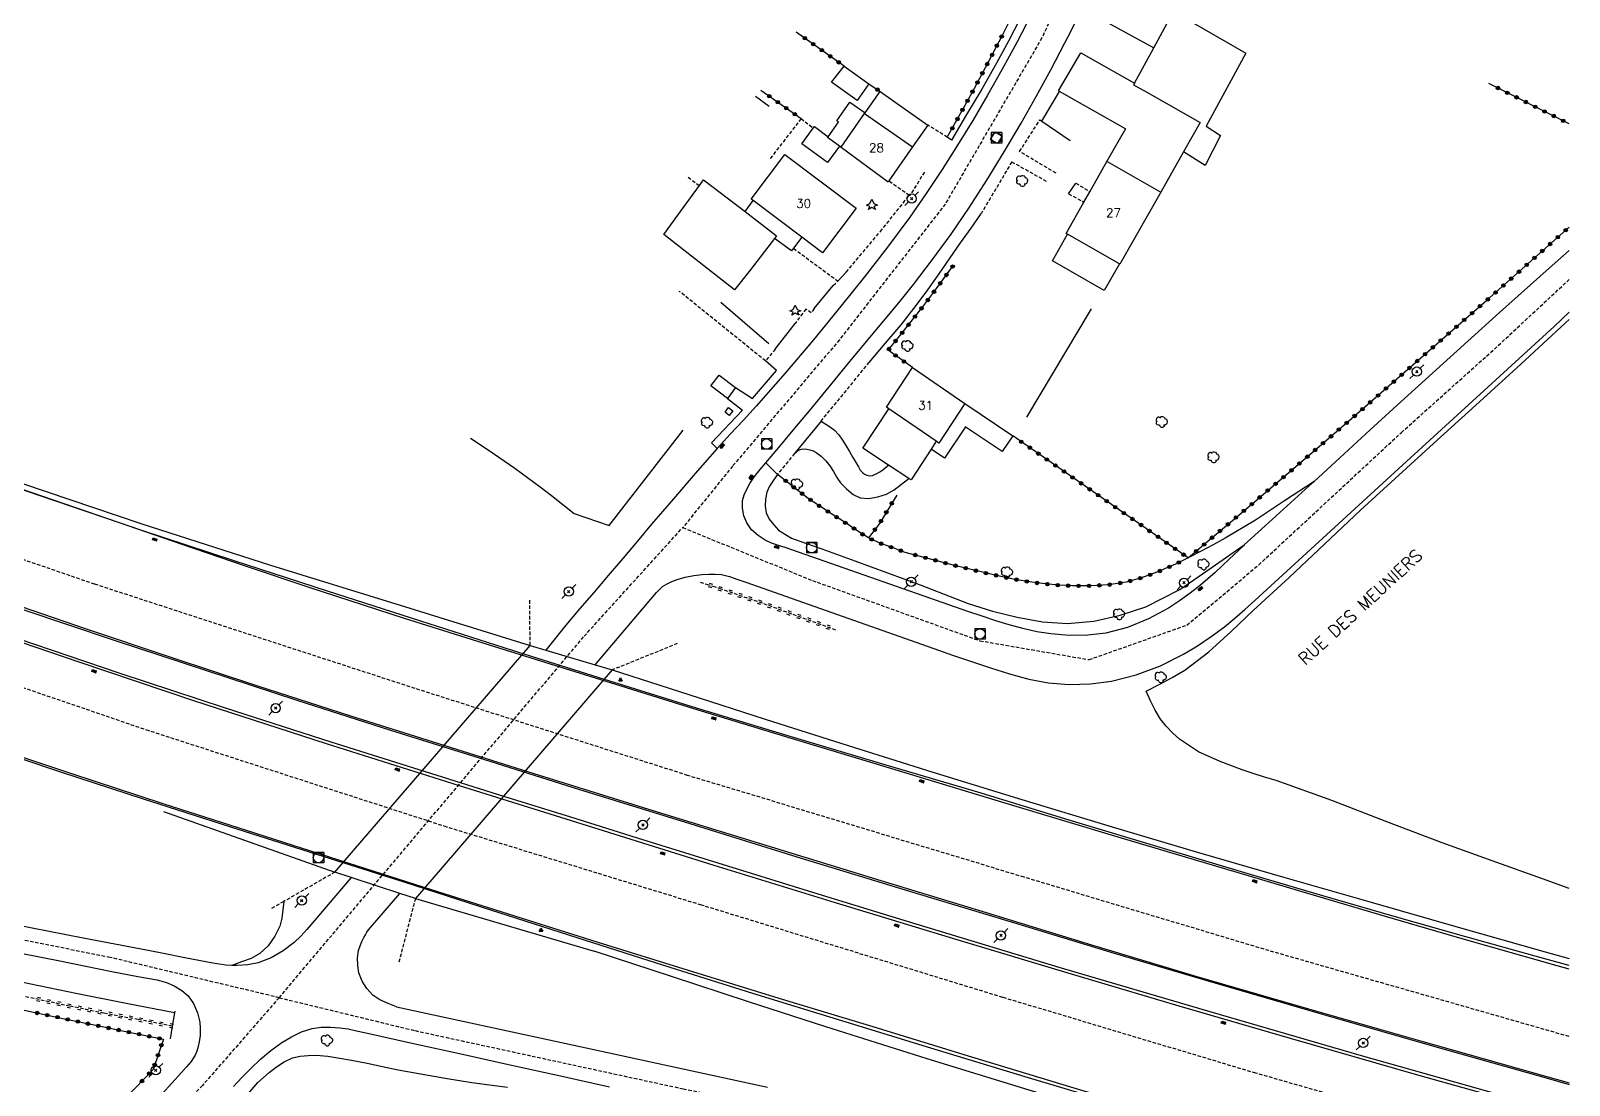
# Model space of a CAD drawing. Header units: millimetres. Extents: x 194000 to 195000, y 155999 to 157001.
# Drawn here: x 194778.4 to 195000, y 156692.3 to 156844.1 of the extents above; entities that cross this region are included whole.
import ezdxf
from ezdxf.enums import TextEntityAlignment as Align

# ---------------------------------------------------------------- set-up
doc = ezdxf.new("R2010")
doc.units = ezdxf.units.MM
doc.linetypes.add('DASHED', pattern=[0.75, 0.5, -0.25])
doc.layers.get('0').update_dxf_attribs({"linetype": 'CONTINUOUS'})
for name, color, linetype in [('W0001', 6, 'DASHED'), ('W0008', 7, 'CONTINUOUS'), ('W0010', 4, 'CONTINUOUS'), ('W0014', 7, 'CONTINUOUS'), ('W0017', 7, 'CONTINUOUS'), ('W0101', 7, 'CONTINUOUS'), ('W0104', 1, 'CONTINUOUS'), ('W0105', 7, 'CONTINUOUS'), ('W0112', 1, 'DASHED'), ('W0120', 7, 'CONTINUOUS'), ('W0211', 2, 'CONTINUOUS'), ('W0214', 2, 'CONTINUOUS'), ('W0220', 5, 'DASHED'), ('W0300', 7, 'CONTINUOUS'), ('W0303', 7, 'CONTINUOUS'), ('W0322', 7, 'CONTINUOUS'), ('W0323', 7, 'CONTINUOUS'), ('W0324', 4, 'CONTINUOUS'), ('W0330', 7, 'CONTINUOUS'), ('W0333', 7, 'CONTINUOUS'), ('W0401', 7, 'CONTINUOUS'), ('W0420', 7, 'CONTINUOUS'), ('W0473', 7, 'CONTINUOUS'), ('W0850', 7, 'CONTINUOUS'), ('W0989', 7, 'CONTINUOUS'), ('W0991', 7, 'CONTINUOUS')]:
    doc.layers.add(name, color=color, linetype=linetype)
doc.styles.get("Standard").update_dxf_attribs({"font": 'romans.shx', "width": 0.85})

# ---------------------------------------------------------------- blocks, each defined once
blk = doc.blocks.new('T473')
for p, q in [((-0.166667, 0.166667), (0.166667, -0.166667)), ((-0.166667, -0.166667), (0.166667, 0.166667)), ((0.500001, 0.500001), (1.000002, 1.000002)), ((-1.000002, -1.000002), (-0.500001, -0.500001))]:
    blk.add_line(p, q)
blk.add_ellipse((0, 0), major_axis=(0.471405, 0.471405), ratio=1, start_param=5.4977871438, end_param=11.780972451)
blk = doc.blocks.new('T420')
for p, q in [((0.75, 0.75), (-0.75, 0.75)), ((-0.75, 0.75), (-0.75, -0.75)), ((0.75, 0.75), (0.75, -0.75)), ((0.75, -0.75), (-0.75, -0.75))]:
    blk.add_line(p, q)
blk.add_ellipse((0, 0), major_axis=(-0.53, 0.53), ratio=1, start_param=3.926991, end_param=10.210176)
blk = doc.blocks.new('T300')
for p, q in [((-0.8, 0.51), (-0.86, 0.34)), ((-0.86, 0.34), (-0.86, 0.17)), ((-0.86, 0.17), (-0.74, 0.06)), ((-0.69, 0.63), (-0.8, 0.51)), ((-0.8, -0.06), (-0.74, 0.06)), ((-0.74, 0.06), (-0.69, 0.11)), ((-0.57, 0.69), (-0.69, 0.63)), ((-0.46, 0.69), (-0.57, 0.69)), ((-0.29, 0.63), (-0.46, 0.69)), ((-0.29, 0.63), (-0.17, 0.74)), ((-0.23, 0.57), (-0.29, 0.63)), ((-0.17, 0.74), (-0.06, 0.8)), ((-0.06, 0.8), (0.06, 0.8)), ((0.06, 0.8), (0.23, 0.74)), ((0.23, 0.74), (0.34, 0.63)), ((0.34, 0.63), (0.4, 0.51)), ((0.46, 0.46), (0.34, 0.46)), ((0.4, 0.51), (0.4, 0.46)), ((0.57, 0.4), (0.46, 0.46)), ((0.57, 0.4), (0.69, 0.29)), ((0.69, 0.29), (0.74, 0.17)), ((0.74, 0.06), (0.69, -0.17)), ((0.74, 0.17), (0.74, 0.06)), ((-0.8, -0.17), (-0.8, -0.06)), ((-0.8, -0.23), (-0.8, -0.17)), ((-0.74, -0.34), (-0.8, -0.23)), ((-0.69, -0.4), (-0.74, -0.34)), ((-0.51, -0.46), (-0.69, -0.4)), ((-0.4, -0.46), (-0.51, -0.46)), ((-0.4, -0.46), (-0.34, -0.46)), ((-0.34, -0.46), (-0.34, -0.4)), ((-0.34, -0.51), (-0.34, -0.46)), ((-0.29, -0.63), (-0.34, -0.51)), ((-0.17, -0.74), (-0.29, -0.63)), ((-0.06, -0.8), (-0.17, -0.74)), ((0.06, -0.8), (-0.06, -0.8)), ((0.17, -0.74), (0.06, -0.8)), ((0.23, -0.69), (0.17, -0.74)), ((0.29, -0.46), (0.23, -0.46)), ((0.29, -0.63), (0.23, -0.69)), ((0.46, -0.4), (0.29, -0.46)), ((0.34, -0.51), (0.29, -0.63)), ((0.34, -0.51), (0.34, -0.46)), ((0.57, -0.34), (0.46, -0.4)), ((0.63, -0.29), (0.57, -0.34)), ((0.69, -0.17), (0.63, -0.29))]:
    blk.add_line(p, q)
blk = doc.blocks.new('T850')
for p, q in [((-0.25, -0.15), (0, 0.32)), ((0, 0.32), (0.25, -0.15)), ((-0.25, -0.15), (0.25, -0.15))]:
    blk.add_line(p, q)
for major_axis in [(-0.106, 0.106), (-0.0354, 0.0354), (-0.0236, 0.0236)]:
    blk.add_ellipse((0, 0), major_axis=major_axis, ratio=1, start_param=3.926991, end_param=10.210176)
blk = doc.blocks.new('T303')
for p, q in [((-0.77, 0), (-0.28, 0.21)), ((-0.28, -0.21), (-0.77, 0)), ((-0.28, 0.21), (0, 0.83)), ((0, 0.83), (0.28, 0.21)), ((0.28, 0.21), (0.83, 0)), ((0.83, 0), (0.28, -0.21)), ((-0.49, -0.63), (-0.28, -0.21)), ((0, -0.35), (-0.49, -0.63)), ((0.56, -0.63), (0, -0.35)), ((0.28, -0.21), (0.56, -0.63))]:
    blk.add_line(p, q)
blk = doc.blocks.new('T401')
for p, q in [((-0.3, 0.3), (0, 0.3)), ((-0.3, -0.25), (-0.3, 0.3)), ((-0.3, 0.15), (0, 0.15)), ((-0.3, 0), (0, 0)), ((0, 0.3), (0, -0.25)), ((-0.3, -0.15), (0, -0.15)), ((-0.3, -0.25), (-0.3, -0.3)), ((-0.3, -0.3), (0, -0.3)), ((0, -0.3), (0, -0.25))]:
    blk.add_line(p, q)
blk = doc.blocks.new('t323o')
at = {"color": 0, "linetype": 'Continuous'}
for radius in [0.25, 0.15]:
    blk.add_circle((0, 0), radius, dxfattribs=at)
blk = doc.blocks.new('t220o')
at = {"color": 0, "linetype": 'Continuous'}
for p, q in [((-0.25, 0.25), (0.25, 0.25)), ((-0.25, -0.25), (0.25, -0.25))]:
    blk.add_line(p, q, dxfattribs=at)
blk = doc.blocks.new('t322o')
at = {"color": 0, "linetype": 'Continuous'}
for radius in [0.25, 0.15]:
    blk.add_circle((0, 0), radius, dxfattribs=at)

msp = doc.modelspace()

# ---------------------------------------------------------------- linework, layer by layer
at = {"layer": 'W0001'}
for points in [[(194969.48, 157000), (194971.9, 156992.66), (194973, 156981.91), (194970.96, 156969.19), (194964.52, 156950.48), (194956.3, 156927.86), (194948.07, 156904.73), (194941.14, 156884.97), (194933.39, 156863.63), (194924.05, 156843.12), (194910.12, 156819.18), (194894.88, 156799.64), (194879.49, 156781.44), (194872.31, 156772.58)], [(195000, 156699.27), (194956.06, 156711.84), (194921.5, 156722.22), (194873.02, 156736.89), (194834.46, 156749.18), (194787.6, 156764.43), (194750.6, 156777.15), (194727.01, 156785.48), (194706.59, 156792.6), (194666.3, 156807.46), (194620.16, 156824.5), (194585.46, 156837.84), (194550.21, 156851.93), (194514.56, 156866.42), (194474.75, 156882.8), (194431.97, 156900.95), (194396.8, 156916.18)], [(195000, 156681.18), (194988.98, 156684.23), (194954.87, 156693.99), (194918.4, 156704.91), (194875.02, 156718.2), (194838.33, 156729.45), (194795.44, 156743.3), (194759.93, 156755.45), (194714.51, 156771.5), (194680.21, 156783.82), (194653.17, 156793.52), (194613.6, 156808.41), (194570.05, 156825.36), (194526.79, 156842.59), (194481.5, 156861.13), (194439.13, 156878.99), (194395.02, 156897.89)], [(194814.18, 156704.87), (194789.83, 156710.67), (194759.01, 156716.77), (194729.86, 156724.68), (194704.17, 156732.38), (194672.54, 156743.64), (194644.78, 156754.05), (194612.47, 156766.31), (194585.17, 156776.98), (194554.83, 156789.08), (194525.15, 156801.26), (194489.38, 156816.17), (194474.68, 156822.69), (194466.79, 156822.46), (194461.74, 156818.26), (194452.01, 156805.1), (194440.05, 156788.43)], [(194872.31, 156772.58), (194890.99, 156764.96), (194915.12, 156756.28), (194930.84, 156753.56), (194944.91, 156758.54), (194955.27, 156767.21), (194975.82, 156786.28), (194989.22, 156798.3), (195000, 156808.32)], [(194814.18, 156704.87), (194858.11, 156756.92), (194872.31, 156772.58)], [(194814.18, 156704.87), (194803.13, 156692.23), (194784.25, 156673.01), (194782.26, 156671)], [(194814.18, 156704.87), (194833.77, 156700.12), (194872.38, 156691.74), (194892.7, 156687.73), (194904.39, 156681.16), (194911.25, 156672.61), (194911.75, 156671)]]:
    msp.add_lwpolyline(points, dxfattribs=at)
at = {"layer": 'W0008'}
for points in [[(195000, 156812.49), (194997.11, 156809.97), (194989.97, 156803.56), (194982.85, 156797.13), (194975.73, 156790.7)], [(194869.4, 156764.08), (194870.05, 156764.5), (194870.76, 156764.83), (194871.49, 156765.11), (194872.67, 156765.46), (194873.89, 156765.68), (194875.12, 156765.82), (194876.05, 156765.88), (194876.97, 156765.89), (194877.89, 156765.82), (194879.07, 156765.55), (194880.24, 156765.13), (194881.4, 156764.72), (194908.46, 156755.18), (194911.18, 156754.23), (194913.9, 156753.28), (194916.64, 156752.39), (194919.39, 156751.53), (194922.15, 156750.74), (194924.95, 156750.21), (194927.99, 156750), (194931.06, 156750.08), (194934.07, 156750.46), (194937.64, 156751.36), (194941.12, 156752.69), (194944.44, 156754.33), (194946.47, 156755.54), (194948.44, 156756.88), (194950.34, 156758.3), (194951.83, 156759.52), (194953.27, 156760.8), (194954.72, 156762.09), (194975.45, 156781.11), (194997.81, 156801.54), (195000, 156803.59)], [(194975.73, 156790.7), (194971.34, 156786.66), (194966.95, 156782.62), (194963.24, 156779.22), (194962.55, 156778.59), (194959.39, 156775.71), (194956.22, 156772.85), (194953.19, 156770.09), (194953.06, 156769.97), (194951.04, 156768.04), (194949.02, 156766.11), (194946.91, 156764.29), (194945.4, 156763.13), (194943.86, 156762.01), (194942.26, 156761), (194939.39, 156759.46), (194936.37, 156758.21), (194933.26, 156757.38), (194930.64, 156757.07), (194927.97, 156757.05), (194925.32, 156757.26), (194923.31, 156757.58), (194921.32, 156758.05), (194919.34, 156758.57), (194917.39, 156759.16), (194915.45, 156759.81), (194913.52, 156760.46)], [(194701.89, 156787.67), (194713.6, 156783.5), (194725.31, 156779.33), (194737.02, 156775.18), (194749.31, 156770.85), (194761.6, 156766.53), (194773.92, 156762.26), (194786.23, 156758.07), (194798.56, 156753.92), (194810.91, 156749.85), (194824.46, 156745.48), (194838.04, 156741.19), (194851.62, 156736.93), (194868.01, 156731.84), (194884.42, 156726.79), (194900.83, 156721.77), (194916, 156717.12), (194931.17, 156712.49), (194946.37, 156707.94), (194962.45, 156703.25), (194978.57, 156698.64), (194994.69, 156694.09), (195000, 156692.62)], [(195000, 156687.59), (194996.56, 156688.55), (194978.2, 156693.72), (194959.86, 156698.98), (194943.83, 156703.66), (194927.81, 156708.39), (194911.82, 156713.19), (194894.31, 156718.52), (194876.82, 156723.91), (194859.35, 156729.36), (194840.17, 156735.37), (194821.01, 156741.44), (194801.89, 156747.65), (194785.36, 156753.18), (194768.86, 156758.8), (194752.39, 156764.5), (194745.17, 156767.01), (194737.95, 156769.53), (194730.74, 156772.07), (194720.95, 156775.55), (194711.17, 156779.07), (194701.39, 156782.58)], [(195000, 156708.98), (194998.27, 156709.46), (194984.22, 156713.45), (194973.52, 156716.57), (194962.83, 156719.74), (194952.15, 156722.91), (194935.52, 156727.86), (194918.9, 156732.85), (194902.3, 156737.86), (194888.11, 156742.17), (194873.92, 156746.5), (194859.76, 156750.88), (194845.99, 156755.17), (194832.23, 156759.49), (194818.52, 156763.94), (194809.35, 156767.02), (194800.2, 156770.16), (194791.04, 156773.3), (194779.91, 156777.09), (194768.78, 156780.89)], [(194913.52, 156760.46), (194887.08, 156769.71), (194886.1, 156770.02), (194885.12, 156770.33), (194884.2, 156770.75), (194883.17, 156771.44), (194882.23, 156772.28), (194881.52, 156773.25), (194881.12, 156774.27), (194880.9, 156775.39), (194880.91, 156776.48), (194881.14, 156777.32), (194881.53, 156778.14), (194881.96, 156778.92), (194882.66, 156779.96), (194883.47, 156780.93), (194884.28, 156781.9)], [(194701.6, 156765.91), (194715.28, 156760.99), (194728.95, 156756.07), (194742.66, 156751.23), (194756.45, 156746.47), (194770.27, 156741.8), (194784.11, 156737.19), (194797.42, 156732.84), (194810.75, 156728.56), (194824.08, 156724.3), (194836.08, 156720.47), (194848.07, 156716.65), (194860.08, 156712.88), (194873.11, 156708.83), (194886.15, 156704.82), (194899.19, 156700.84), (194913.92, 156696.35), (194928.66, 156691.89), (194943.41, 156687.49), (194956.57, 156683.65), (194969.73, 156679.86), (194982.91, 156676.11), (194997.78, 156671.95), (195000, 156671.33)], [(194804.63, 156709.85), (194800.85, 156710.58), (194797.06, 156711.31), (194793.28, 156712.04), (194785.93, 156713.46), (194778.59, 156714.88), (194771.25, 156716.36), (194763.54, 156717.99), (194755.84, 156719.67), (194748.17, 156721.44), (194741.58, 156723.01), (194735, 156724.63), (194728.46, 156726.38), (194717.9, 156729.52), (194707.44, 156732.98), (194697.04, 156736.62), (194691.23, 156738.74), (194685.44, 156740.93), (194679.66, 156743.11)], [(194818.16, 156714.7), (194817.29, 156713.71), (194816.36, 156712.81), (194814.77, 156711.61), (194813.02, 156710.61), (194811.18, 156709.91), (194809.65, 156709.6), (194808.07, 156709.49), (194807.36, 156709.51), (194806.49, 156709.55), (194805.87, 156709.63), (194805.25, 156709.73), (194804.63, 156709.85)], [(194831.06, 156703.54), (194829.87, 156704.05), (194828.68, 156704.56), (194827.65, 156705.24), (194826.81, 156706.17), (194826.13, 156707.27), (194825.68, 156708.43), (194825.49, 156709.49), (194825.47, 156710.61), (194825.63, 156711.69), (194825.83, 156712.33), (194826.1, 156712.95), (194826.4, 156713.56), (194826.61, 156713.93), (194826.82, 156714.29), (194827.04, 156714.65)], [(194776.97, 156711.27), (194782.61, 156710.16), (194786.35, 156709.41), (194790.08, 156708.66), (194793.81, 156707.92), (194795.22, 156707.69), (194796.63, 156707.46), (194797.97, 156707.07), (194799.08, 156706.56), (194800.15, 156705.92), (194801.05, 156705.14), (194801.83, 156704.02), (194802.4, 156702.71), (194802.74, 156701.36), (194802.82, 156700.41), (194802.8, 156699.44), (194802.67, 156698.49), (194802.52, 156697.83), (194802.32, 156697.19), (194802.07, 156696.57), (194801.51, 156695.69), (194800.81, 156694.89), (194800.11, 156694.09), (194797.35, 156691)], [(194831.06, 156703.54), (194855.52, 156698.26)], [(194807.59, 156692.06), (194808.82, 156693.39), (194810.08, 156694.66), (194811.51, 156696), (194812.98, 156697.27), (194814.55, 156698.4), (194815.95, 156699.23), (194817.42, 156699.95), (194818.94, 156700.43), (194820.24, 156700.61), (194821.58, 156700.63), (194822.9, 156700.55), (194824.1, 156700.38), (194825.3, 156700.11), (194826.49, 156699.85), (194833.54, 156698.29), (194840.58, 156696.73), (194847.63, 156695.17), (194854.7, 156693.59), (194861.77, 156692.01)], [(194855.52, 156698.26), (194884.54, 156692)]]:
    msp.add_lwpolyline(points, dxfattribs=at)
at = {"layer": 'W0010'}
for points in [[(195000, 156709.51), (194995.98, 156710.61), (194985.09, 156713.64), (194974.8, 156716.57), (194964.52, 156719.54), (194954.25, 156722.55), (194941.1, 156726.48), (194927.96, 156730.46), (194914.82, 156734.45), (194901.3, 156738.48), (194887.79, 156742.5), (194874.29, 156746.59), (194861.04, 156750.7), (194847.8, 156754.87), (194834.58, 156759.09), (194821.13, 156763.41), (194807.68, 156767.79), (194794.26, 156772.23), (194781.66, 156776.51), (194769.07, 156780.85), (194756.5, 156785.23), (194739.32, 156791.29), (194722.17, 156797.41), (194705.02, 156803.53)], [(194709.34, 156784.75), (194719.1, 156781.23), (194728.87, 156777.7), (194738.64, 156774.21), (194751.5, 156769.68), (194764.38, 156765.21), (194777.28, 156760.79), (194790.41, 156756.38), (194803.56, 156752.03), (194816.73, 156747.74), (194830.23, 156743.42), (194843.75, 156739.16), (194857.28, 156734.92), (194873.33, 156729.94), (194889.39, 156724.99), (194905.47, 156720.08), (194919.95, 156715.68), (194934.43, 156711.3), (194948.94, 156706.99), (194964.95, 156702.33), (194980.98, 156697.74), (194997.02, 156693.21), (195000, 156692.38)], [(195000, 156688.05), (194985.41, 156692.15), (194970.07, 156696.51), (194948.3, 156702.82), (194926.55, 156709.24), (194904.84, 156715.78), (194891.82, 156719.77), (194878.81, 156723.81), (194865.81, 156727.86), (194856.18, 156730.85), (194846.56, 156733.84), (194836.95, 156736.86), (194821.69, 156741.69), (194806.46, 156746.58), (194791.26, 156751.59), (194783.91, 156754.06), (194776.57, 156756.56)], [(194771.21, 156741.22), (194782.83, 156737.36), (194794.47, 156733.54), (194807.01, 156729.51), (194819.57, 156725.54), (194832.12, 156721.55), (194844.6, 156717.54), (194857.07, 156713.52), (194869.56, 156709.54), (194882.37, 156705.52), (194895.19, 156701.56), (194908.02, 156697.63), (194921.6, 156693.5), (194935.2, 156689.42), (194948.81, 156685.41), (194954.09, 156683.9), (194959.36, 156682.4), (194964.64, 156680.89)], [(194797.54, 156731.67), (194822.22, 156722.96)], [(194833.8, 156719.16), (194859.56, 156711.56)]]:
    msp.add_lwpolyline(points, dxfattribs=at)
at = {"layer": 'W0014'}
for points in [[(194931.48, 156870.52), (194930.83, 156868.81), (194930.18, 156867.11), (194929.53, 156865.41), (194928.57, 156862.9), (194927.6, 156860.39), (194926.58, 156857.91), (194925.29, 156854.96), (194923.93, 156852.05), (194922.53, 156849.15), (194920.9, 156845.9), (194919.22, 156842.67), (194917.49, 156839.47), (194915.37, 156835.75), (194913.2, 156832.07), (194911.02, 156828.39), (194910.42, 156828.81)], [(194884.28, 156781.9), (194886.38, 156784.41), (194888.48, 156786.91), (194890.58, 156789.42), (194893.4, 156792.84), (194896.2, 156796.27), (194899.02, 156799.69), (194901.22, 156802.32), (194903.42, 156804.95), (194905.57, 156807.62), (194908.31, 156811.21), (194910.96, 156814.87), (194913.52, 156818.59), (194916.12, 156822.61), (194918.62, 156826.71), (194921.05, 156830.85), (194923.21, 156834.67), (194925.31, 156838.53), (194927.35, 156842.42), (194928.19, 156844.05), (194929.01, 156845.7), (194929.83, 156847.34)], [(194922.48, 156846.43), (194920.42, 156842.45), (194918.29, 156838.51), (194916.23, 156834.86), (194914.1, 156831.24), (194911.9, 156827.66), (194909.67, 156824.16), (194907.37, 156820.7), (194905, 156817.3), (194901.81, 156812.97), (194898.49, 156808.72), (194895.12, 156804.52), (194891.14, 156799.63), (194887.07, 156794.81), (194882.9, 156790.07), (194881.04, 156788.04), (194879.15, 156786.02), (194877.27, 156783.99)], [(194924.03, 156831.13), (194926.56, 156835.42)], [(194899.17, 156796.36), (194901.46, 156799.08), (194903.75, 156801.79), (194905.95, 156804.57), (194907.61, 156806.84), (194909.23, 156809.15), (194910.84, 156811.46), (194912.34, 156813.6), (194913.84, 156815.73), (194915.33, 156817.87)], [(194894.67, 156808.08), (194895.86, 156809.39)], [(194891.25, 156804.12), (194894, 156807.46)], [(194885.64, 156798.3), (194888.49, 156802)], [(194879.92, 156792.74), (194882.34, 156791.2), (194885.81, 156795.23), (194884.22, 156796.6)], [(194878.74, 156791.19), (194880.93, 156789.5), (194876.44, 156784.81), (194877.27, 156783.99)], [(194892.23, 156787.9), (194888.42, 156783.27)], [(194877.27, 156783.99), (194874.11, 156780.36), (194870.96, 156776.72), (194867.82, 156773.07), (194865.74, 156770.6), (194863.67, 156768.13), (194861.59, 156765.66), (194859.55, 156763.29), (194857.5, 156760.92), (194855.48, 156758.52), (194854.51, 156757.33), (194853.54, 156756.13), (194852.58, 156754.94)], [(194885.96, 156780.24), (194884.28, 156781.9)], [(194859.71, 156752.81), (194868.55, 156763.23), (194868.83, 156763.52), (194869.11, 156763.81), (194869.4, 156764.08)], [(194824.54, 156722.2), (194819.02, 156715.69)], [(194827.04, 156714.65), (194831.54, 156719.9)], [(194819.02, 156715.69), (194818.16, 156714.7)]]:
    msp.add_lwpolyline(points, dxfattribs=at)
at = {"layer": 'W0017'}
for points in [[(194929.83, 156847.34), (194931.5, 156846.43), (194932.35, 156845.96), (194940.15, 156841.7)], [(194923.76, 156831.31), (194924.03, 156831.13), (194928.11, 156828.32)], [(194892.23, 156787.9), (194892.9, 156787.49), (194893.58, 156787.07), (194894.19, 156786.6), (194894.8, 156785.93), (194895.32, 156785.17), (194895.82, 156784.4), (194896.34, 156783.55), (194896.83, 156782.68), (194897.34, 156781.83), (194897.61, 156781.34), (194897.88, 156780.86), (194898.23, 156780.47), (194898.51, 156780.28), (194898.83, 156780.12), (194899.14, 156780.03), (194899.66, 156780.1), (194900.18, 156780.34), (194900.68, 156780.63), (194901.12, 156780.92), (194901.54, 156781.25), (194901.96, 156781.58)], [(194888.42, 156783.27), (194888.63, 156783.46), (194888.85, 156783.65), (194889.08, 156783.8), (194889.43, 156783.9), (194889.8, 156783.92), (194890.17, 156783.9), (194890.63, 156783.8), (194891.08, 156783.62), (194891.51, 156783.4), (194892.25, 156782.87), (194892.9, 156782.2), (194893.49, 156781.49), (194894.03, 156780.68), (194894.5, 156779.82), (194895.05, 156779.03), (194895.89, 156778.15), (194896.84, 156777.37), (194897.86, 156776.88), (194899.09, 156776.78), (194900.4, 156777.01), (194901.64, 156777.41), (194902.77, 156778.04), (194903.83, 156778.85), (194904.89, 156779.66)]]:
    msp.add_lwpolyline(points, dxfattribs=at)
at = {"layer": 'W0101'}
for points in [[(194905.4, 156827.44), (194901.98, 156822.51), (194901.88, 156822.36), (194895.11, 156827.31), (194895.15, 156827.36), (194898.5, 156832.21)], [(194887.01, 156826.31), (194897.27, 156818.58), (194892.44, 156812.18), (194889.46, 156814.43), (194882.47, 156819.7), (194882.19, 156819.91)], [(194905.39, 156795.64), (194912.92, 156790.47), (194909.21, 156784.75), (194908.83, 156785.01), (194901.98, 156789.71), (194901.68, 156789.91)]]:
    msp.add_lwpolyline(points, close=True, dxfattribs=at)
for points in [[(194941.17, 156820.92), (194935.29, 156810.54), (194935.23, 156810.58), (194927.73, 156814.83), (194927.54, 156814.93), (194930.1, 156819.45), (194930.96, 156820.96), (194933.42, 156825.31)], [(194933.43, 156825.31), (194941.17, 156820.92)]]:
    msp.add_lwpolyline(points, dxfattribs=at)
at = {"layer": 'W0104'}
for points in [[(194937.36, 156836.59), (194940.15, 156841.7), (194942.99, 156846.92), (194953.43, 156840.93), (194947.69, 156830.4), (194949.76, 156829.08), (194947.57, 156824.72), (194944.46, 156826.72)], [(194926.42, 156835.5), (194929.63, 156840.97)], [(194929.63, 156840.97), (194937.36, 156836.59), (194937.38, 156836.58), (194937.26, 156836.36), (194939.14, 156835.3), (194946.85, 156830.93), (194944.46, 156826.72), (194941.17, 156820.92)], [(194895.15, 156827.36), (194894.89, 156827.54), (194894.7, 156827.67), (194893.17, 156828.75), (194893.27, 156828.88), (194894.75, 156830.99), (194894.5, 156831.17), (194896.4, 156833.87), (194898.59, 156832.34), (194898.5, 156832.21)], [(194898.5, 156832.21), (194898.59, 156832.34), (194900.75, 156835.4), (194907.6, 156830.57), (194905.4, 156827.44)], [(194933.42, 156825.31), (194936.12, 156830.07), (194936.09, 156830.01), (194926.56, 156835.42), (194926.42, 156835.5)], [(194894.89, 156827.54), (194893.15, 156825.16), (194889.45, 156827.87), (194891.12, 156830.14), (194891.27, 156830.34), (194893.27, 156828.88)], [(194881.3, 156818.09), (194882.47, 156819.7)], [(194889.46, 156814.43), (194888.27, 156812.81), (194887.99, 156812.43), (194885.52, 156814.24)], [(194935.23, 156810.58), (194933.01, 156806.73), (194925.55, 156811.02), (194927.73, 156814.83)], [(194908.83, 156785.01), (194908.08, 156783.88), (194905.19, 156779.46), (194904.89, 156779.66), (194901.96, 156781.58), (194898.24, 156784.02), (194901.98, 156789.71)], [(194912.92, 156790.47), (194919.84, 156785.81), (194918.3, 156783.53), (194913.01, 156787.1), (194913.04, 156787.08), (194910.01, 156782.58), (194908.08, 156783.88)]]:
    msp.add_lwpolyline(points, dxfattribs=at)
for points in [[(194895.54, 156839.05), (194899.13, 156836.5), (194897.43, 156834.11), (194893.73, 156836.74)], [(194875.31, 156822.67), (194881.3, 156818.09), (194885.82, 156814.63), (194885.52, 156814.24), (194882.02, 156809.67), (194879.78, 156806.81), (194869.6, 156814.82), (194871.6, 156817.57), (194874.71, 156821.84)], [(194877.55, 156794.53), (194879.92, 156792.74), (194878.74, 156791.19), (194876.37, 156792.98)]]:
    msp.add_lwpolyline(points, close=True, dxfattribs=at)
at = {"layer": 'W0105'}
msp.add_lwpolyline([(194927.89, 156820.67), (194928.92, 156822.21)], dxfattribs=at)
at = {"layer": 'W0112'}
for points in [[(194889.35, 156831.49), (194884.87, 156825.68)], [(194889.35, 156831.49), (194891.12, 156830.14)], [(194926.08, 156823.63), (194920.82, 156826.76), (194923.76, 156831.31)], [(194910.42, 156828.81), (194907.6, 156830.57)], [(194924.73, 156822.43), (194919.7, 156825.25), (194915.33, 156817.87)], [(194873.1, 156823.05), (194874.71, 156821.84)], [(194907.12, 156823.77), (194905.01, 156820.39), (194904.94, 156820.44), (194901.98, 156822.51)], [(194895.86, 156809.39), (194900.78, 156815.23), (194904.94, 156820.44)], [(194927.89, 156820.67), (194930.1, 156819.45)], [(194928.92, 156822.21), (194930.96, 156820.96)], [(194888.27, 156812.81), (194894.67, 156808.08)], [(194894, 156807.46), (194894.67, 156808.08)], [(194885.64, 156798.3), (194884.22, 156796.6), (194871.82, 156806.61)], [(194891.25, 156804.12), (194890.82, 156803.5), (194890.05, 156804.05), (194888.49, 156802)], [(194892.23, 156787.9), (194899.17, 156796.36)], [(194888.42, 156783.27), (194885.96, 156780.24)], [(194850.33, 156755.61), (194850.27, 156762.34)], [(194871.53, 156755.87), (194862.14, 156752.08)], [(194822.22, 156722.96), (194814.83, 156718.72), (194813, 156717.67)], [(194833.8, 156719.16), (194831.37, 156709.78)]]:
    msp.add_lwpolyline(points, dxfattribs=at)
at = {"layer": 'W0120'}
msp.add_lwpolyline([(194833.8, 156719.16), (194831.54, 156719.9), (194824.54, 156722.2), (194822.22, 156722.96), (194850.33, 156755.61), (194852.58, 156754.94), (194859.71, 156752.81), (194862.14, 156752.08)], close=True, dxfattribs=at)
msp.add_lwpolyline([(194799.15, 156702.91), (194799.11, 156702.67), (194798.79, 156700.76), (194798.48, 156698.94)], dxfattribs=at)
at = {"layer": 'W0211'}
for points in [[(194963.24, 156779.22), (194959.01, 156776.43), (194954.79, 156773.65), (194950.46, 156771.04), (194948.69, 156770.08), (194946.9, 156769.15), (194945.11, 156768.23)], [(194799.11, 156702.67), (194792.12, 156704.05), (194785.14, 156705.42), (194778.17, 156706.85), (194769.83, 156708.67), (194761.51, 156710.57), (194753.21, 156712.58), (194748.29, 156713.8), (194743.38, 156715.06), (194738.49, 156716.42), (194733.92, 156717.86), (194729.36, 156719.39), (194724.81, 156720.92)], [(194966.86, 156678.54), (194956.87, 156681.39), (194946.87, 156684.25), (194936.88, 156687.15), (194922.19, 156691.55), (194907.54, 156696.06), (194892.92, 156700.66), (194881.78, 156704.26), (194870.67, 156707.91), (194859.56, 156711.56)], [(194809.65, 156690.98), (194811.13, 156692.63), (194812.75, 156694.11), (194813.81, 156694.91), (194814.92, 156695.65), (194816.1, 156696.19), (194817.2, 156696.45), (194818.35, 156696.56), (194819.5, 156696.59), (194821.2, 156696.47), (194822.91, 156696.17), (194824.6, 156695.85), (194826.84, 156695.43), (194829.07, 156694.95), (194831.3, 156694.48), (194834.84, 156693.85), (194838.38, 156693.21), (194841.94, 156692.67), (194844.5, 156692.3), (194847.07, 156691.98)]]:
    msp.add_lwpolyline(points, dxfattribs=at)
at = {"layer": 'W0214'}
for points in [[(194885.96, 156780.24), (194885.39, 156779.4), (194884.81, 156778.57), (194884.4, 156777.69), (194884.21, 156776.7), (194884.18, 156775.67), (194884.35, 156774.7), (194884.78, 156773.8), (194885.41, 156772.97), (194886.11, 156772.23), (194887.96, 156771.04), (194890.16, 156770.28), (194892.36, 156769.52), (194897.08, 156767.79), (194901.8, 156766.05), (194906.52, 156764.32), (194909.97, 156762.99), (194913.43, 156761.66), (194916.94, 156760.55), (194920.5, 156759.67), (194924.11, 156758.99), (194927.72, 156758.76), (194931.54, 156759.12), (194935.34, 156759.97), (194939.01, 156761.17), (194943.93, 156763.66), (194948.56, 156766.88), (194953.19, 156770.09)], [(194814.83, 156718.72), (194814.7, 156717.52), (194814.57, 156716.32), (194814.3, 156715.18), (194813.58, 156713.71), (194812.59, 156712.35), (194811.4, 156711.23), (194810.16, 156710.53), (194808.76, 156710.02), (194807.36, 156709.51)]]:
    msp.add_lwpolyline(points, dxfattribs=at)
at = {"layer": 'W0220'}
for points in [[(194874.83, 156764.7), (194875.75, 156764.42), (194876.66, 156764.13), (194877.57, 156763.84), (194883.26, 156761.9), (194888.9, 156759.84), (194894.55, 156757.79)], [(194798.79, 156700.76), (194793.86, 156701.71), (194788.93, 156702.65), (194784.01, 156703.64), (194776.57, 156705.24), (194769.15, 156706.93), (194761.75, 156708.72), (194754.16, 156710.67), (194746.6, 156712.71), (194739.05, 156714.77), (194734.63, 156715.97), (194730.21, 156717.17), (194725.79, 156718.38)]]:
    msp.add_lwpolyline(points, dxfattribs=at)
at = {"layer": 'W0303'}
for points in [[(194884.76, 156833.26), (194882.8, 156834.69)], [(194877.8, 156805.07), (194884.73, 156799.1)], [(194931.16, 156804.08), (194921.84, 156788.48)]]:
    msp.add_lwpolyline(points, dxfattribs=at)
at = {"layer": 'W0322'}
for points in [[(194905.39, 156795.64), (194901.9, 156798.13), (194903.56, 156800.21), (194905.23, 156802.29), (194906.87, 156804.39), (194908.33, 156806.32), (194909.78, 156808.27), (194911.22, 156810.22)], [(194904.37, 156769.01), (194902.61, 156769.65), (194900.85, 156770.28), (194899.16, 156771.04), (194899.09, 156771.09), (194898.04, 156771.71), (194896.94, 156772.45), (194895.85, 156773.2), (194894.02, 156774.38), (194892.19, 156775.56), (194890.39, 156776.79), (194888.9, 156777.92), (194887.43, 156779.08), (194885.96, 156780.24)], [(194945.11, 156768.23), (194944.32, 156767.83), (194943.52, 156767.43), (194942.72, 156767.06), (194940.58, 156766.14), (194938.4, 156765.34), (194936.17, 156764.73), (194933.63, 156764.34), (194931.05, 156764.18), (194928.46, 156764.18), (194926.49, 156764.27), (194924.53, 156764.46), (194922.58, 156764.71), (194920.14, 156765.12), (194917.71, 156765.64), (194915.3, 156766.19), (194911.64, 156767.08), (194908.01, 156768.05), (194904.37, 156769.01)]]:
    msp.add_lwpolyline(points, dxfattribs=at)
at = {"layer": 'W0323'}
for points in [[(194910.42, 156828.81), (194911.71, 156831.13), (194912.99, 156833.45), (194914.27, 156835.78), (194916.35, 156839.68), (194918.4, 156843.61), (194920.39, 156847.57), (194922.17, 156851.24), (194923.91, 156854.93), (194925.57, 156858.66), (194927.21, 156862.75), (194928.75, 156866.88), (194930.3, 156871.01)], [(194895.54, 156839.05), (194888.67, 156843.96)], [(194899.13, 156836.5), (194900.75, 156835.4)], [(195000, 156830.74), (194988.4, 156836.57)], [(194883.55, 156835.6), (194889.35, 156831.49)], [(194945.11, 156768.23), (194948.3, 156770.91), (194951.48, 156773.6), (194954.66, 156776.3), (194959.34, 156780.28), (194964, 156784.27), (194968.65, 156788.28), (194973.27, 156792.32), (194977.88, 156796.37), (194982.49, 156800.42), (194984.37, 156802.06), (194986.26, 156803.7), (194988.14, 156805.34), (195000, 156815.88)], [(194945.11, 156768.23), (194919.84, 156785.81)], [(194903.14, 156777.24), (194900.65, 156773.16), (194899.09, 156771.09)], [(194734.2, 156713.89), (194743.62, 156711.33), (194753.03, 156708.78), (194762.49, 156706.38), (194769.4, 156704.8), (194776.34, 156703.3), (194783.28, 156701.83), (194788.02, 156700.84), (194792.77, 156699.86), (194797.51, 156698.88), (194796.02, 156694.52), (194773.69, 156671.41)]]:
    msp.add_lwpolyline(points, dxfattribs=at)
at = {"layer": 'W0324'}
for points in [[(194692.32, 156809.11), (194709.43, 156802.95), (194726.55, 156796.79), (194743.69, 156790.69), (194760.52, 156784.75), (194777.37, 156778.87), (194794.27, 156773.15), (194812.92, 156767.17), (194831.63, 156761.39), (194850.33, 156755.61)], [(194862.14, 156752.08), (194873.17, 156748.53), (194884.19, 156744.98), (194895.22, 156741.47), (194908.19, 156737.4), (194921.17, 156733.4), (194934.18, 156729.46), (194946.6, 156725.8), (194959.04, 156722.2), (194971.49, 156718.63), (194984.02, 156715.03), (194996.55, 156711.46), (195000, 156710.5)]]:
    msp.add_lwpolyline(points, dxfattribs=at)
at = {"layer": 'W0330'}
for points in [[(195000, 156720.59), (194996.13, 156722), (194988.92, 156724.57), (194981.71, 156727.17), (194973.75, 156730.21), (194965.8, 156733.29), (194957.77, 156736.14), (194956.13, 156736.65), (194954.49, 156737.15), (194952.87, 156737.7), (194949.7, 156738.88), (194946.62, 156740.26), (194943.88, 156742.1), (194942.89, 156742.99), (194941.95, 156743.96), (194941.12, 156745), (194940.35, 156746.27), (194939.71, 156747.64), (194939.06, 156749.01), (194940.94, 156750), (194942.82, 156750.98), (194944.64, 156752.05), (194948.09, 156754.67), (194951.3, 156757.63), (194954.49, 156760.62), (194959.67, 156765.39), (194964.78, 156770.24), (194969.92, 156775.07), (194975.44, 156780.13), (194981, 156785.17), (194986.54, 156790.23), (194993.01, 156796.14), (194999.48, 156802.06), (195000, 156802.56)], [(194841.75, 156785.45), (194844.42, 156783.68), (194848.13, 156781.12), (194851.76, 156778.46), (194853.4, 156777.19), (194855.02, 156775.9), (194856.65, 156774.6), (194861.7, 156772.88), (194872.39, 156786.62)]]:
    msp.add_lwpolyline(points, dxfattribs=at)
at = {"layer": 'W0333'}
msp.add_lwpolyline([(194878.92, 156789.86), (194879.54, 156789.41), (194878.99, 156788.71), (194878.4, 156789.2), (194878.92, 156789.86)], close=True, dxfattribs=at)
at = {"layer": 'W0420'}
msp.add_lwpolyline([(194917.31, 156829.57), (194918.31, 156828.96), (194917.66, 156827.89), (194916.66, 156828.5), (194917.31, 156829.57)], close=True, dxfattribs=at)

# ---------------------------------------------------------------- block references
at = {"layer": 'W0220'}
for p, rotation in [((194876.27, 156764.25), 342.4744316259271), ((194877.69, 156763.79), 341.164008377933), ((194879.11, 156763.31), 341.164008377933), ((194880.53, 156762.82), 341.164008377933), ((194881.95, 156762.34), 341.164008377933), ((194883.37, 156761.85), 340.0006077090812), ((194884.78, 156761.34), 340.0006077090812), ((194886.19, 156760.83), 340.0006077090812), ((194887.6, 156760.31), 340.0006077090812), ((194889.01, 156759.8), 340.0063054709941), ((194890.42, 156759.29), 340.0063054709941), ((194891.83, 156758.78), 340.0063054709941), ((194893.24, 156758.26), 340.0063054709941), ((194779.54, 156704.6), 167.8605647865015), ((194781.01, 156704.28), 167.8605647865015), ((194782.47, 156703.97), 167.8605647865015), ((194783.94, 156703.65), 167.8605647865015), ((194785.41, 156703.35), 168.6743853969234), ((194786.88, 156703.06), 168.6743853969234), ((194788.35, 156702.77), 168.6743853969234), ((194789.83, 156702.48), 169.1649454335689), ((194791.3, 156702.2), 169.1649454335689), ((194792.77, 156701.91), 169.1649454335689), ((194794.25, 156701.63), 169.1649454335689), ((194795.72, 156701.35), 169.1649454335689), ((194797.19, 156701.07), 169.1649454335689), ((194798.67, 156700.79), 169.1649454335689)]:
    msp.add_blockref('t220o', p, dxfattribs=dict(at, rotation=rotation))
at = {"layer": 'W0300', "rotation": 359.9999899820874}
for p in [(194921.25, 156822.51), (194904.7, 156798.74), (194875.84, 156787.69), (194941.35, 156787.78), (194948.81, 156782.69), (194888.8, 156778.8), (194947.36, 156767.27), (194919.05, 156766.13), (194935.22, 156760.1), (194941.2, 156751.03), (194821.11, 156698.7)]:
    msp.add_blockref('T300', p, dxfattribs=at)
at = {"layer": 'W0303', "rotation": 359.9999899820874}
for p in [(194899.54, 156819.04), (194888.51, 156803.8)]:
    msp.add_blockref('T303', p, dxfattribs=at)
at = {"layer": 'W0322'}
for p, rotation in [((194910.29, 156808.97), 53.4606058637267), ((194911.19, 156810.18), 53.4606058637267), ((194908.51, 156806.56), 53.46060586276563), ((194909.4, 156807.77), 53.46060586276563), ((194907.61, 156805.36), 52.92232165289164), ((194905.77, 156802.99), 51.96842450042263), ((194906.7, 156804.17), 51.96842450042263), ((194903.91, 156800.64), 51.34019174542107), ((194904.84, 156801.81), 51.34019174542107), ((194902.03, 156798.3), 51.37042343781994), ((194902.97, 156799.47), 51.37042343781994), ((194902.95, 156797.38), 144.4887465639999), ((194904.17, 156796.51), 144.4887465639999), ((194887.14, 156779.31), 141.684536191198), ((194888.32, 156778.38), 141.684536191198), ((194889.51, 156777.46), 143.0687906822852), ((194890.71, 156776.57), 145.4779248626324), ((194891.95, 156775.72), 145.4779248626324), ((194893.21, 156774.9), 147.0973535233132), ((194894.47, 156774.09), 147.2505575887203), ((194895.73, 156773.28), 147.2505575887203), ((194896.97, 156772.44), 145.9005978744227), ((194898.22, 156771.61), 149.1483994935214), ((194899.53, 156770.88), 155.6736535265648), ((194900.9, 156770.26), 160.2161367495405), ((194902.31, 156769.75), 160.2161367495405), ((194903.72, 156769.25), 160.2265176389864), ((194905.82, 156768.63), 165.1146641568553), ((194907.27, 156768.24), 165.1146641568553), ((194908.72, 156767.86), 165.0960407045715), ((194910.17, 156767.47), 165.0960407045715), ((194911.62, 156767.09), 165.0960407045715), ((194913.07, 156766.73), 166.3182959566427), ((194942.41, 156766.92), 203.2018262834287), ((194943.77, 156767.56), 206.4207296194178), ((194914.53, 156766.38), 166.3182959566427), ((194915.99, 156766.03), 167.1977839831849), ((194917.45, 156765.7), 167.1977839831849), ((194918.92, 156765.38), 167.9827481573573), ((194920.39, 156765.08), 170.3435071779322), ((194921.87, 156764.83), 170.3435071779322), ((194923.35, 156764.61), 172.7378867761345), ((194935.31, 156764.6), 188.8427938075377), ((194936.77, 156764.9), 195.2529407357661), ((194938.22, 156765.29), 195.2529407357661), ((194939.63, 156765.79), 200.1008690980067), ((194941.03, 156766.33), 203.2018262834287), ((194924.84, 156764.43), 174.6161468524772), ((194926.33, 156764.29), 174.6161468524772), ((194927.83, 156764.21), 177.2598286896099), ((194929.33, 156764.18), 180), ((194930.83, 156764.18), 180), ((194932.33, 156764.26), 183.4936286927977), ((194933.82, 156764.37), 188.8427938075377)]:
    msp.add_blockref('t322o', p, dxfattribs=dict(at, rotation=rotation))
at = {"layer": 'W0323'}
for p, rotation in [((194889.89, 156843.08), 144.4728277316464), ((194891.11, 156842.21), 144.4728277316464), ((194917.56, 156842), 62.48010756933609), ((194918.25, 156843.33), 62.48010756933609), ((194892.34, 156841.34), 144.4728277316464), ((194893.56, 156840.47), 144.4728277316464), ((194916.87, 156840.67), 62.48010756933609), ((194894.78, 156839.6), 144.4728277316464), ((194915.46, 156838.02), 61.87803551312805), ((194916.17, 156839.35), 61.87803551312805), ((194900.37, 156835.66), 325.8550202055147), ((194914.05, 156835.38), 61.36712819292313), ((194914.76, 156836.7), 61.87803551312805), ((194989.74, 156835.9), 153.3287411193068), ((194884.78, 156834.73), 324.6387798629726), ((194886, 156833.86), 324.6387798629726), ((194913.33, 156834.06), 61.36712819292313), ((194991.08, 156835.22), 153.3287411193068), ((194992.42, 156834.55), 153.3287411193068), ((194993.76, 156833.88), 153.3287411193068), ((194995.1, 156833.2), 153.3287411193068), ((194887.22, 156832.99), 324.6387798629726), ((194888.45, 156832.12), 324.6387798629726), ((194911.88, 156831.44), 61.01883853694315), ((194912.6, 156832.75), 61.01883853694315), ((194996.44, 156832.53), 153.3287411193068), ((194997.78, 156831.86), 153.3287411193068), ((194999.12, 156831.18), 153.3287411193068), ((194911.15, 156830.12), 60.99994331296951), ((194999.49, 156815.42), 41.62659825616579), ((194997.24, 156813.43), 41.62659825616579), ((194998.36, 156814.42), 41.62659825616579), ((194995, 156811.43), 41.62659825616579), ((194996.12, 156812.43), 41.62659825616579), ((194992.76, 156809.44), 41.62659825616579), ((194993.88, 156810.44), 41.62659825616579), ((194990.52, 156807.45), 41.62659825616579), ((194991.64, 156808.44), 41.62659825616579), ((194987.14, 156804.47), 41.03919028733547), ((194988.27, 156805.46), 41.62659825616579), ((194989.39, 156806.45), 41.62659825616579), ((194984.88, 156802.5), 41.04142977369838), ((194986.01, 156803.48), 41.04142977369838), ((194982.62, 156800.53), 41.0715538697134), ((194983.75, 156801.51), 41.0715538697134), ((194980.36, 156798.55), 41.26058275456079), ((194981.49, 156799.54), 41.26058275456079), ((194976.98, 156795.58), 41.34665576865364), ((194978.11, 156796.57), 41.26058275456079), ((194979.24, 156797.56), 41.26058275456079), ((194974.73, 156793.6), 41.34665576865364), ((194975.86, 156794.59), 41.34665576865364), ((194972.47, 156791.62), 41.13498388655645), ((194973.6, 156792.61), 41.34665576865364), ((194970.22, 156789.65), 41.13498388655645), ((194971.34, 156790.63), 41.13498388655645), ((194966.82, 156786.7), 40.7855443432956), ((194967.95, 156787.68), 40.7855443432956), ((194969.09, 156788.66), 41.13498388655645), ((194921.07, 156784.95), 145.1729207020254), ((194964.54, 156784.74), 40.7855443432956), ((194965.68, 156785.72), 40.7855443432956), ((194922.3, 156784.1), 145.1729207020254), ((194923.53, 156783.24), 145.1729207020254), ((194924.76, 156782.38), 145.1729207020254), ((194962.27, 156782.79), 40.5537118445157), ((194963.41, 156783.76), 40.5537118445157), ((194925.99, 156781.53), 145.1729207020254), ((194927.23, 156780.67), 145.1729207020254), ((194959.99, 156780.84), 40.5537118445157), ((194961.13, 156781.81), 40.5537118445157), ((194928.46, 156779.81), 145.1729207020254), ((194929.69, 156778.96), 145.1729207020254), ((194930.92, 156778.1), 145.1729207020254), ((194956.56, 156777.92), 40.41502682110798), ((194957.71, 156778.89), 40.41502682110798), ((194958.85, 156779.86), 40.41502682110798), ((194902.42, 156776.07), 238.5840692029732), ((194932.15, 156777.24), 145.1729207020254), ((194933.38, 156776.39), 145.1729207020254), ((194934.61, 156775.53), 145.1729207020254), ((194954.28, 156775.97), 40.28075173397231), ((194955.42, 156776.94), 40.41502682110798), ((194900.86, 156773.51), 238.5840692029732), ((194901.64, 156774.79), 238.5840692029732), ((194935.85, 156774.67), 145.1729207020254), ((194937.08, 156773.82), 145.1729207020254), ((194951.99, 156774.03), 40.28075173397231), ((194953.13, 156775), 40.28075173397231), ((194899.99, 156772.29), 233.0947918100402), ((194938.31, 156772.96), 145.1729207020254), ((194939.54, 156772.1), 145.1729207020254), ((194940.77, 156771.25), 145.1729207020254), ((194948.55, 156771.13), 40.18226838405765), ((194949.7, 156772.1), 40.18226838405765), ((194950.84, 156773.06), 40.18226838405765), ((194942, 156770.39), 145.1729207020254), ((194943.23, 156769.53), 145.1729207020254), ((194946.26, 156769.19), 40.17339948737296), ((194947.41, 156770.16), 40.17339948737296), ((194944.46, 156768.68), 145.1729207020254), ((194779.31, 156702.67), 348.0660034871574), ((194780.78, 156702.36), 348.0660034871574), ((194782.25, 156702.05), 348.0660034871574), ((194783.72, 156701.74), 348.184434148976), ((194785.19, 156701.43), 348.184434148976), ((194786.65, 156701.12), 348.184434148976), ((194788.12, 156700.82), 348.3677285397611), ((194789.59, 156700.51), 348.3677285397611), ((194791.06, 156700.21), 348.3677285397611), ((194792.53, 156699.91), 348.3677285397611), ((194794, 156699.61), 348.3537604939813), ((194795.47, 156699.3), 348.3537604939813), ((194796.94, 156699), 348.3537604939813), ((194797.21, 156698.02), 251.129066480155), ((194796.73, 156696.6), 251.129066480155), ((194795.46, 156693.94), 225.9911077784348), ((194796.24, 156695.18), 251.129066480155), ((194794.42, 156692.86), 225.9911077784348)]:
    msp.add_blockref('t323o', p, dxfattribs=dict(at, rotation=rotation))
at = {"layer": 'W0401'}
for p, rotation in [((194877.89, 156784.42), 136.9951432217841), ((194882.29, 156779.78), 325.8904485114011), ((194796.34, 156771.02), 71.05198904962877), ((194885.9, 156769.91), 72.21711003900623), ((194946.79, 156763.91), 127.7375867830188), ((194787.6, 156752.04), 71.51827240388721), ((194876.86, 156745.25), 73.01432971893011), ((194831.26, 156737.87), 72.4151855249366), ((194906.81, 156736.2), 73.19226980718729), ((194869.48, 156725.8), 72.68372124234482), ((194954.75, 156721.79), 73.44307435351016), ((194903.18, 156715.4), 73.07976293117883), ((194950.24, 156701.4), 73.7454058469316)]:
    msp.add_blockref('T401', p, dxfattribs=dict(at, rotation=rotation))
at = {"layer": 'W0420', "rotation": 359.9999899820874}
for p in [(194917.5, 156828.72), (194884.39, 156784.61), (194890.88, 156769.69), (194915.12, 156757.27), (194819.85, 156725.05)]:
    msp.add_blockref('T420', p, dxfattribs=at)
at = {"layer": 'W0473', "rotation": 359.9999899820874}
for p in [(194905.29, 156819.97), (194978.05, 156795.05), (194905.22, 156764.78), (194944.51, 156764.63), (194855.9, 156763.37), (194813.68, 156746.58), (194866.57, 156729.76), (194817.44, 156718.87), (194918.14, 156713.83), (194970.33, 156698.35), (194796.41, 156694.41)]:
    msp.add_blockref('T473', p, dxfattribs=at)
at = {"layer": 'W0850', "rotation": 359.9999899820874}
for p in [(194863.36, 156750.66), (194851.89, 156714.58)]:
    msp.add_blockref('T850', p, dxfattribs=at)

# ---------------------------------------------------------------- texts
at = {"layer": 'W0989'}
msp.add_text('RUE DES MEUNIERS  ', height=1.75, rotation=42.624, dxfattribs=at).set_placement((194961.96, 156752.65))
at = {"layer": 'W0991'}
for s, p in [('28', (194900.22, 156827.29)), ('30', (194889.73, 156819.25)), ('27', (194934.36, 156817.93)), ('31', (194907.3, 156790.19))]:
    msp.add_text(s, height=1.25, dxfattribs=at).set_placement(p, align=Align.MIDDLE_CENTER)

doc.saveas('drawing.dxf')
